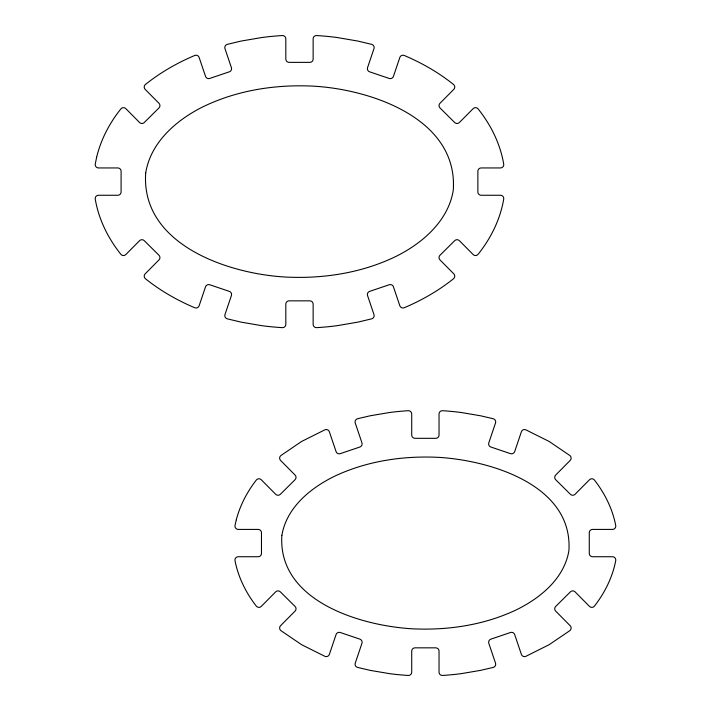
<?xml version="1.0" encoding="UTF-8"?>
<svg xmlns="http://www.w3.org/2000/svg" width="711" height="711" viewBox="0 0 711 711"><rect width="100%" height="100%" fill="white"/><g stroke="black" fill="none" stroke-linecap="round" stroke-linejoin="round"><path stroke-width="1.07" d="M145.693 172.986C140.734 244.433 227.867 273.851 285.609 277.05C323.603 278.97 362.486 272.882 396.809 256.004C423.018 242.744 448.41 220.641 453.271 190.21C458.231 118.773 371.098 89.355 313.355 86.155C275.361 84.236 236.47 90.324 202.155 107.201C175.946 120.452 150.554 142.564 145.693 172.986M281.867 535.339C277.512 600.937 360.326 625.804 412.424 628.808C447.814 630.524 484.004 625.129 516.195 609.905C540.244 598.155 564.178 578.63 568.889 550.812C573.244 485.213 490.421 460.346 438.323 457.342C402.933 455.635 366.752 461.021 334.552 476.246C310.511 488.004 286.569 507.521 281.867 535.339M96.652 157.193L95.247 164.108A3.288 3.288 0 0 0 98.482 167.947L117.804 167.947A3.288 3.288 0 0 1 121.092 171.227L121.092 191.97A3.288 3.288 0 0 1 117.804 195.258L98.482 195.258A3.288 3.288 0 0 0 95.247 199.089C98.687 219.379 108.081 238.336 120.888 254.325A3.288 3.288 0 0 0 125.785 254.582L139.587 240.665A3.288 3.288 0 0 1 144.235 240.647L158.962 255.258A3.288 3.288 0 0 1 158.988 259.906L145.151 273.851A3.288 3.288 0 0 0 145.426 278.721C160.357 290.701 177.128 300.282 194.734 307.739A3.288 3.288 0 0 0 199.124 305.766L205.541 286.8A3.288 3.288 0 0 1 209.701 284.747L229.351 291.386A3.288 3.288 0 0 1 231.413 295.554L224.969 314.6A3.288 3.288 0 0 0 227.236 318.821L241.056 322.127L261.826 325.682A284.853 284.853 0 0 0 282.338 327.647A3.288 3.288 0 0 0 285.822 324.367L285.822 304.13A3.288 3.288 0 0 1 289.11 300.842L309.854 300.842A3.288 3.288 0 0 1 313.142 304.13L313.142 324.367A3.288 3.288 0 0 0 316.617 327.647A284.853 284.853 0 0 0 337.138 325.682L357.909 322.127L371.729 318.821A3.288 3.288 0 0 0 373.986 314.6L367.551 295.554A3.288 3.288 0 0 1 369.604 291.386L389.255 284.747A3.288 3.288 0 0 1 393.423 286.8L399.84 305.766A3.288 3.288 0 0 0 404.221 307.739C421.836 300.282 438.598 290.701 453.538 278.721A3.288 3.288 0 0 0 453.805 273.851L439.976 259.906A3.288 3.288 0 0 1 439.993 255.258L454.729 240.647A3.288 3.288 0 0 1 459.368 240.665L473.179 254.582A3.288 3.288 0 0 0 478.076 254.325C490.883 238.336 500.277 219.379 503.717 199.089A3.288 3.288 0 0 0 500.473 195.258L481.151 195.258A3.288 3.288 0 0 1 477.872 191.97L477.872 171.227A3.288 3.288 0 0 1 481.151 167.947L500.473 167.947A3.288 3.288 0 0 0 503.717 164.108C500.277 143.826 490.883 124.869 478.076 108.872A3.288 3.288 0 0 0 473.179 108.614L459.368 122.532A3.288 3.288 0 0 1 454.729 122.559L439.993 107.948A3.288 3.288 0 0 1 439.976 103.299L453.805 89.355A3.288 3.288 0 0 0 453.538 84.485C438.598 72.504 421.836 62.923 404.221 55.467A3.288 3.288 0 0 0 399.84 57.44L393.423 76.397A3.288 3.288 0 0 1 389.255 78.459L369.604 71.811A3.288 3.288 0 0 1 367.551 67.652L373.986 48.606A3.288 3.288 0 0 0 371.729 44.375L357.909 41.078L337.138 37.523A284.853 284.853 0 0 0 316.617 35.55A3.288 3.288 0 0 0 313.142 38.829L313.142 59.075A3.288 3.288 0 0 1 309.854 62.364L289.11 62.364A3.288 3.288 0 0 1 285.822 59.075L285.822 38.829A3.288 3.288 0 0 0 282.338 35.55A284.853 284.853 0 0 0 261.826 37.523L241.056 41.078L227.236 44.375A3.288 3.288 0 0 0 224.969 48.606L231.413 67.652A3.288 3.288 0 0 1 229.351 71.811L209.701 78.459A3.288 3.288 0 0 1 205.541 76.397L199.124 57.44A3.288 3.288 0 0 0 194.734 55.467C177.128 62.923 160.357 72.504 145.426 84.485A3.288 3.288 0 0 0 145.151 89.355L158.988 103.299A3.288 3.288 0 0 1 158.962 107.948L144.235 122.559A3.288 3.288 0 0 1 139.587 122.532L125.785 108.614A3.288 3.288 0 0 0 120.888 108.872C109.556 123.056 100.882 139.489 96.652 157.193M236.292 519.821L235.012 525.509A3.288 3.288 0 0 0 238.238 529.419L258.182 529.419A3.288 3.288 0 0 1 261.47 532.708L261.47 553.451A3.288 3.288 0 0 1 258.182 556.731L238.238 556.731A3.288 3.288 0 0 0 235.012 560.641C238.238 577.27 245.962 592.805 256.315 606.128A3.288 3.288 0 0 0 261.239 606.421L275.681 591.854A3.288 3.288 0 0 1 280.33 591.836L295.056 606.447A3.288 3.288 0 0 1 295.083 611.096L280.569 625.716A3.288 3.288 0 0 0 280.872 630.613L301.58 644.681L324.971 656.369A3.288 3.288 0 0 0 329.362 654.396L336.072 634.559A3.288 3.288 0 0 1 340.24 632.497L359.89 639.145A3.288 3.288 0 0 1 361.952 643.304L355.233 663.167A3.288 3.288 0 0 0 357.509 667.407L370.218 670.375L389.335 673.619A273.273 273.273 0 0 0 408.23 675.45A3.288 3.288 0 0 0 411.713 672.171L411.713 651.116A3.288 3.288 0 0 1 415.002 647.837L435.745 647.837A3.288 3.288 0 0 1 439.034 651.116L439.034 672.171A3.288 3.288 0 0 0 442.526 675.45A273.273 273.273 0 0 0 461.412 673.619L480.529 670.375L493.238 667.407A3.288 3.288 0 0 0 495.523 663.167L488.804 643.304A3.288 3.288 0 0 1 490.866 639.145L510.516 632.497A3.288 3.288 0 0 1 514.675 634.559L521.385 654.396A3.288 3.288 0 0 0 525.785 656.369L549.168 644.681L569.884 630.613A3.288 3.288 0 0 0 570.178 625.716L555.673 611.096A3.288 3.288 0 0 1 555.691 606.447L570.418 591.836A3.288 3.288 0 0 1 575.066 591.854L589.508 606.421A3.288 3.288 0 0 0 594.432 606.128C604.794 592.805 612.518 577.27 615.735 560.641A3.288 3.288 0 0 0 612.509 556.731L592.565 556.731A3.288 3.288 0 0 1 589.277 553.451L589.277 532.708A3.288 3.288 0 0 1 592.565 529.419L612.509 529.419A3.288 3.288 0 0 0 615.735 525.509C612.518 508.88 604.794 493.354 594.432 480.032A3.288 3.288 0 0 0 589.508 479.729L575.066 494.296A3.288 3.288 0 0 1 570.418 494.314L555.691 479.703A3.288 3.288 0 0 1 555.673 475.064L570.178 460.435A3.288 3.288 0 0 0 569.884 455.547L549.168 441.469L525.785 429.791A3.288 3.288 0 0 0 521.385 431.764L514.675 451.601A3.288 3.288 0 0 1 510.516 453.654L490.866 447.015A3.288 3.288 0 0 1 488.804 442.846L495.523 422.983A3.288 3.288 0 0 0 493.238 418.752L480.529 415.775L461.412 412.54A273.273 273.273 0 0 0 442.526 410.709A3.288 3.288 0 0 0 439.034 413.989L439.034 435.034A3.288 3.288 0 0 1 435.745 438.323L415.002 438.323A3.288 3.288 0 0 1 411.713 435.034L411.713 413.989A3.288 3.288 0 0 0 408.23 410.709A273.273 273.273 0 0 0 389.335 412.54L370.218 415.775L357.509 418.752A3.288 3.288 0 0 0 355.233 422.983L361.952 442.846A3.288 3.288 0 0 1 359.89 447.015L340.24 453.654A3.288 3.288 0 0 1 336.072 451.601L329.362 431.764A3.288 3.288 0 0 0 324.971 429.791L301.58 441.469L280.872 455.547A3.288 3.288 0 0 0 280.569 460.435L295.083 475.064A3.288 3.288 0 0 1 295.056 479.703L280.33 494.314A3.288 3.288 0 0 1 275.681 494.296L261.239 479.729A3.288 3.288 0 0 0 256.315 480.032C247.161 491.834 240.051 505.317 236.292 519.821"/></g></svg>
